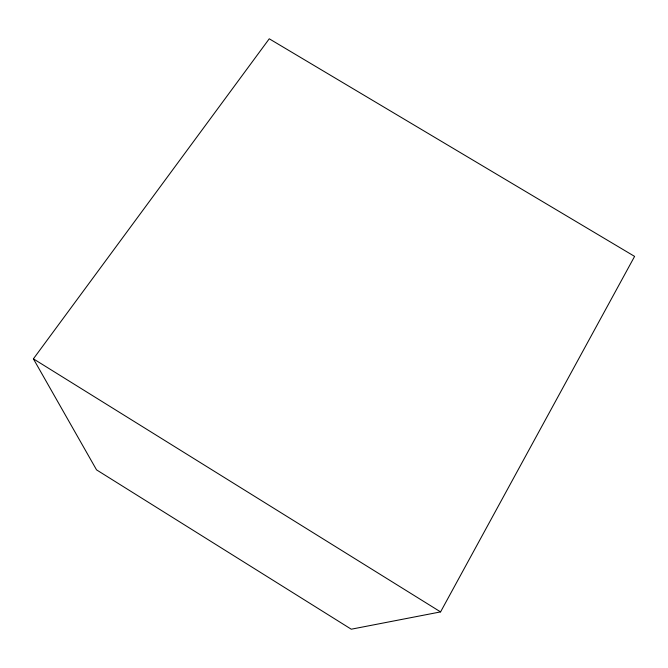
<?xml version="1.0" encoding="UTF-8"?>
<svg xmlns="http://www.w3.org/2000/svg" width="668" height="668" viewBox="0 0 668 668"><rect width="100%" height="100%" fill="white"/><g stroke="black" fill="none" stroke-linecap="round" stroke-linejoin="round"><path stroke-width="1" d="M440.571 611.905L634.6 256.395L269.254 38.794L33.4 358.841L96.543 469.863L351.268 629.206L440.571 611.905L33.4 358.841"/></g></svg>
